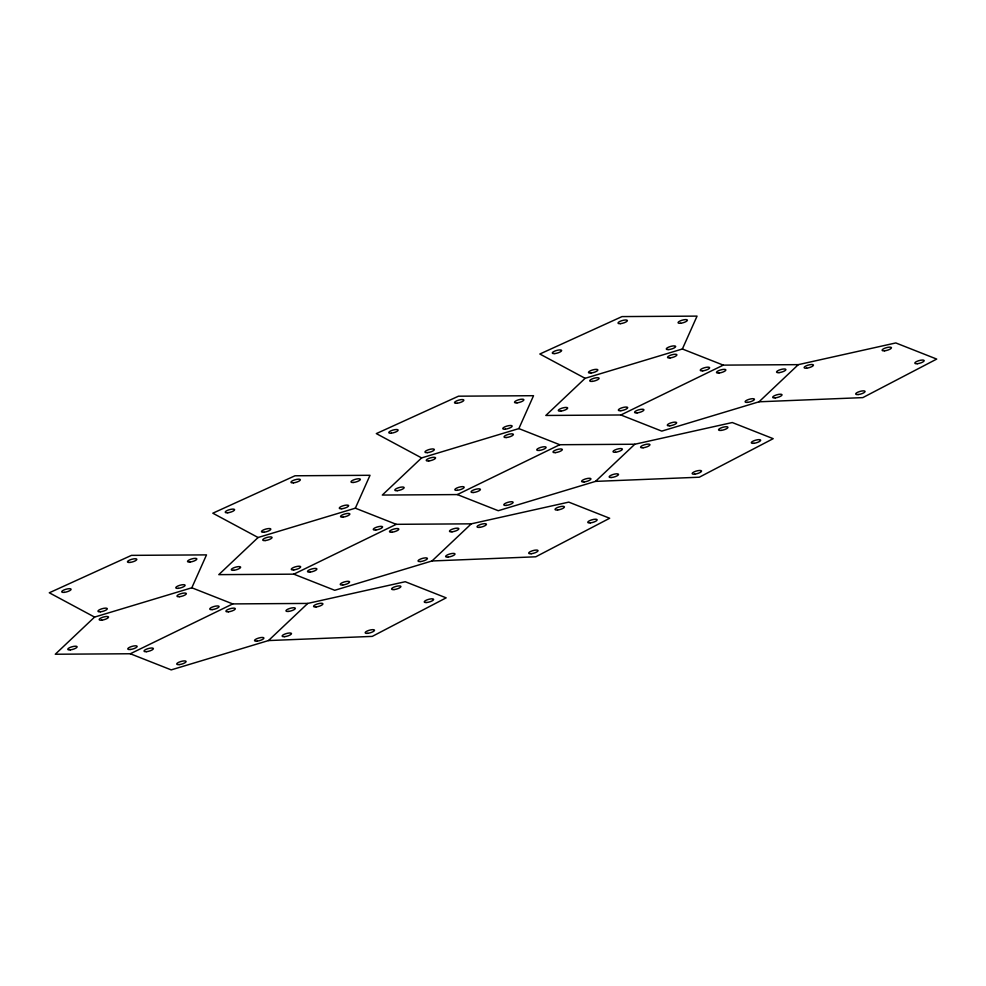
<?xml version="1.0" encoding="UTF-8"?>
<svg xmlns="http://www.w3.org/2000/svg" width="986" height="986" viewBox="0 0 986 986"><rect width="100%" height="100%" fill="white"/><g stroke="black" fill="none" stroke-linecap="round" stroke-linejoin="round"><path stroke-width="1.48" d="M191.826 587.779L206.505 554.884L131.471 555.365L49.3 592.783L94.57 617.088L191.826 587.779L232.733 603.913L307.768 603.42L405.246 581.715L446.153 597.849L372.264 636.389L268.475 640.567L171.219 669.888L130.312 653.755L55.278 654.236L94.57 617.088M355.342 508.184L370.021 475.289L294.987 475.782L212.816 513.201L258.085 537.506L355.342 508.184L396.249 524.318L471.283 523.837L568.762 502.12L609.668 518.254L535.78 556.794L431.991 560.972L334.735 590.294L293.828 574.16L218.793 574.641L258.085 537.506M518.858 428.59L533.537 395.706L458.502 396.187L376.332 433.606L421.601 457.911L518.858 428.59L559.765 444.723L634.799 444.242L732.278 422.538L773.184 438.671L699.296 477.212L595.507 481.39L498.25 510.711L457.344 494.578L382.309 495.058L421.601 457.911M682.374 348.995L697.053 316.112L622.018 316.592L539.847 354.011L585.117 378.316L682.374 348.995L723.28 365.128L798.315 364.647L895.806 342.943L936.7 359.077L862.812 397.617L759.023 401.795L661.766 431.116L620.86 414.983L545.825 415.463L585.117 378.316M268.475 640.567L307.768 603.42M431.991 560.972L471.283 523.837M595.507 481.39L634.799 444.242M759.023 401.795L798.315 364.647M130.312 653.755L232.733 603.913M293.828 574.16L396.249 524.318M457.344 494.578L559.765 444.723M620.86 414.983L723.28 365.128M101.718 620.157A4.881 1.368 -15.8 0 0 108.546 617.039A4.881 1.368 -15.8 0 0 101.262 617.828A4.881 1.368 -15.8 0 0 101.718 620.157M70.289 649.873A4.881 1.368 -15.8 0 0 77.118 646.767A4.881 1.368 -15.8 0 0 69.833 647.555A4.881 1.368 -15.8 0 0 70.289 649.873M130.312 649.491A4.881 1.368 -15.8 0 0 137.153 646.372A4.881 1.368 -15.8 0 0 129.856 647.161A4.881 1.368 -15.8 0 0 130.312 649.491M212.249 609.607A4.881 1.368 -15.8 0 0 219.077 606.501A4.881 1.368 -15.8 0 0 211.793 607.29A4.881 1.368 -15.8 0 0 212.249 609.607M179.526 596.703A4.881 1.368 -15.8 0 0 186.354 593.584A4.881 1.368 -15.8 0 0 179.07 594.373A4.881 1.368 -15.8 0 0 179.526 596.703M179.267 664.589A4.881 1.368 -15.8 0 0 186.095 661.47A4.881 1.368 -15.8 0 0 178.811 662.259A4.881 1.368 -15.8 0 0 179.267 664.589M257.075 641.134A4.881 1.368 -15.8 0 0 263.903 638.016A4.881 1.368 -15.8 0 0 256.619 638.805A4.881 1.368 -15.8 0 0 257.075 641.134M288.504 611.419A4.881 1.368 -15.8 0 0 295.332 608.3A4.881 1.368 -15.8 0 0 288.048 609.089A4.881 1.368 -15.8 0 0 288.504 611.419M228.481 611.801A4.881 1.368 -15.8 0 0 235.309 608.682A4.881 1.368 -15.8 0 0 228.012 609.471A4.881 1.368 -15.8 0 0 228.481 611.801M146.544 651.672A4.881 1.368 -15.8 0 0 153.385 648.566A4.881 1.368 -15.8 0 0 146.088 649.355A4.881 1.368 -15.8 0 0 146.544 651.672M190.027 562.032A4.881 1.368 -15.8 0 0 196.855 558.926A4.881 1.368 -15.8 0 0 189.571 559.715A4.881 1.368 -15.8 0 0 190.027 562.032M129.992 562.427A4.881 1.368 -15.8 0 0 136.832 559.308A4.881 1.368 -15.8 0 0 129.536 560.097A4.881 1.368 -15.8 0 0 129.992 562.427M64.263 592.364A4.881 1.368 -15.8 0 0 71.091 589.246A4.881 1.368 -15.8 0 0 63.807 590.035A4.881 1.368 -15.8 0 0 64.263 592.364M100.473 611.801A4.881 1.368 -15.8 0 0 107.314 608.695A4.881 1.368 -15.8 0 0 100.017 609.484A4.881 1.368 -15.8 0 0 100.473 611.801M178.281 588.346A4.881 1.368 -15.8 0 0 185.109 585.24A4.881 1.368 -15.8 0 0 177.825 586.029A4.881 1.368 -15.8 0 0 178.281 588.346M367.679 633.32A4.881 1.368 -15.8 0 0 374.52 630.214A4.881 1.368 -15.8 0 0 367.223 631.003A4.881 1.368 -15.8 0 0 367.679 633.32M426.79 602.495A4.881 1.368 -15.8 0 0 433.618 599.377A4.881 1.368 -15.8 0 0 426.334 600.166A4.881 1.368 -15.8 0 0 426.79 602.495M394.067 589.579A4.881 1.368 -15.8 0 0 400.908 586.473A4.881 1.368 -15.8 0 0 393.611 587.262A4.881 1.368 -15.8 0 0 394.067 589.579M316.087 606.945A4.881 1.368 -15.8 0 0 322.915 603.839A4.881 1.368 -15.8 0 0 315.619 604.628A4.881 1.368 -15.8 0 0 316.087 606.945M284.646 636.66A4.881 1.368 -15.8 0 0 291.486 633.554A4.881 1.368 -15.8 0 0 284.19 634.343A4.881 1.368 -15.8 0 0 284.646 636.66M265.234 540.562A4.881 1.368 -15.8 0 0 272.062 537.456A4.881 1.368 -15.8 0 0 264.778 538.245A4.881 1.368 -15.8 0 0 265.234 540.562M233.805 570.278A4.881 1.368 -15.8 0 0 240.633 567.172A4.881 1.368 -15.8 0 0 233.349 567.961A4.881 1.368 -15.8 0 0 233.805 570.278M293.84 569.896A4.881 1.368 -15.8 0 0 300.668 566.777A4.881 1.368 -15.8 0 0 293.372 567.566A4.881 1.368 -15.8 0 0 293.84 569.896M375.765 530.012A4.881 1.368 -15.8 0 0 382.593 526.906A4.881 1.368 -15.8 0 0 375.309 527.695A4.881 1.368 -15.8 0 0 375.765 530.012M343.042 517.108A4.881 1.368 -15.8 0 0 349.87 514.002A4.881 1.368 -15.8 0 0 342.586 514.791A4.881 1.368 -15.8 0 0 343.042 517.108M342.783 584.994A4.881 1.368 -15.8 0 0 349.611 581.876A4.881 1.368 -15.8 0 0 342.327 582.664A4.881 1.368 -15.8 0 0 342.783 584.994M420.591 561.539A4.881 1.368 -15.8 0 0 427.419 558.421A4.881 1.368 -15.8 0 0 420.135 559.21A4.881 1.368 -15.8 0 0 420.591 561.539M452.019 531.824A4.881 1.368 -15.8 0 0 458.847 528.706A4.881 1.368 -15.8 0 0 451.563 529.494A4.881 1.368 -15.8 0 0 452.019 531.824M391.997 532.206A4.881 1.368 -15.8 0 0 398.825 529.1A4.881 1.368 -15.8 0 0 391.541 529.889A4.881 1.368 -15.8 0 0 391.997 532.206M310.06 572.09A4.881 1.368 -15.8 0 0 316.9 568.971A4.881 1.368 -15.8 0 0 309.604 569.76A4.881 1.368 -15.8 0 0 310.06 572.09M353.543 482.45A4.881 1.368 -15.8 0 0 360.371 479.332A4.881 1.368 -15.8 0 0 353.087 480.12A4.881 1.368 -15.8 0 0 353.543 482.45M293.508 482.832A4.881 1.368 -15.8 0 0 300.348 479.714A4.881 1.368 -15.8 0 0 293.052 480.502A4.881 1.368 -15.8 0 0 293.508 482.832M227.778 512.769A4.881 1.368 -15.8 0 0 234.606 509.651A4.881 1.368 -15.8 0 0 227.322 510.44A4.881 1.368 -15.8 0 0 227.778 512.769M263.989 532.206A4.881 1.368 -15.8 0 0 270.83 529.1A4.881 1.368 -15.8 0 0 263.533 529.889A4.881 1.368 -15.8 0 0 263.989 532.206M341.797 508.751A4.881 1.368 -15.8 0 0 348.637 505.645A4.881 1.368 -15.8 0 0 341.341 506.434A4.881 1.368 -15.8 0 0 341.797 508.751M531.207 553.725A4.881 1.368 -15.8 0 0 538.036 550.619A4.881 1.368 -15.8 0 0 530.739 551.408A4.881 1.368 -15.8 0 0 531.207 553.725M590.306 522.9A4.881 1.368 -15.8 0 0 597.146 519.782A4.881 1.368 -15.8 0 0 589.85 520.571A4.881 1.368 -15.8 0 0 590.306 522.9M557.595 509.996A4.881 1.368 -15.8 0 0 564.423 506.878A4.881 1.368 -15.8 0 0 557.127 507.667A4.881 1.368 -15.8 0 0 557.595 509.996M479.603 527.362A4.881 1.368 -15.8 0 0 486.431 524.244A4.881 1.368 -15.8 0 0 479.134 525.033A4.881 1.368 -15.8 0 0 479.603 527.362M448.174 557.078A4.881 1.368 -15.8 0 0 455.002 553.959A4.881 1.368 -15.8 0 0 447.706 554.748A4.881 1.368 -15.8 0 0 448.174 557.078M428.75 460.967A4.881 1.368 -15.8 0 0 435.578 457.861A4.881 1.368 -15.8 0 0 428.294 458.65A4.881 1.368 -15.8 0 0 428.75 460.967M397.321 490.683A4.881 1.368 -15.8 0 0 404.149 487.577A4.881 1.368 -15.8 0 0 396.865 488.366A4.881 1.368 -15.8 0 0 397.321 490.683M457.356 490.301A4.881 1.368 -15.8 0 0 464.184 487.195A4.881 1.368 -15.8 0 0 456.888 487.984A4.881 1.368 -15.8 0 0 457.356 490.301M539.28 450.429A4.881 1.368 -15.8 0 0 546.108 447.311A4.881 1.368 -15.8 0 0 538.824 448.1A4.881 1.368 -15.8 0 0 539.28 450.429M506.557 437.513A4.881 1.368 -15.8 0 0 513.386 434.407A4.881 1.368 -15.8 0 0 506.101 435.196A4.881 1.368 -15.8 0 0 506.557 437.513M506.299 505.399A4.881 1.368 -15.8 0 0 513.139 502.293A4.881 1.368 -15.8 0 0 505.843 503.082A4.881 1.368 -15.8 0 0 506.299 505.399M584.106 481.944A4.881 1.368 -15.8 0 0 590.934 478.839A4.881 1.368 -15.8 0 0 583.65 479.627A4.881 1.368 -15.8 0 0 584.106 481.944M615.535 452.229A4.881 1.368 -15.8 0 0 622.376 449.123A4.881 1.368 -15.8 0 0 615.079 449.912A4.881 1.368 -15.8 0 0 615.535 452.229M555.512 452.611A4.881 1.368 -15.8 0 0 562.34 449.505A4.881 1.368 -15.8 0 0 555.056 450.294A4.881 1.368 -15.8 0 0 555.512 452.611M473.588 492.495A4.881 1.368 -15.8 0 0 480.416 489.389A4.881 1.368 -15.8 0 0 473.12 490.178A4.881 1.368 -15.8 0 0 473.588 492.495M517.058 402.855A4.881 1.368 -15.8 0 0 523.886 399.737A4.881 1.368 -15.8 0 0 516.602 400.526A4.881 1.368 -15.8 0 0 517.058 402.855M457.036 403.237A4.881 1.368 -15.8 0 0 463.864 400.131A4.881 1.368 -15.8 0 0 456.567 400.92A4.881 1.368 -15.8 0 0 457.036 403.237M391.294 433.174A4.881 1.368 -15.8 0 0 398.122 430.069A4.881 1.368 -15.8 0 0 390.838 430.857A4.881 1.368 -15.8 0 0 391.294 433.174M427.505 452.623A4.881 1.368 -15.8 0 0 434.345 449.505A4.881 1.368 -15.8 0 0 427.049 450.294A4.881 1.368 -15.8 0 0 427.505 452.623M505.313 429.169A4.881 1.368 -15.8 0 0 512.153 426.051A4.881 1.368 -15.8 0 0 504.857 426.839A4.881 1.368 -15.8 0 0 505.313 429.169M694.723 474.143A4.881 1.368 -15.8 0 0 701.551 471.025A4.881 1.368 -15.8 0 0 694.255 471.813A4.881 1.368 -15.8 0 0 694.723 474.143M753.822 443.306A4.881 1.368 -15.8 0 0 760.662 440.2A4.881 1.368 -15.8 0 0 753.366 440.988A4.881 1.368 -15.8 0 0 753.822 443.306M721.111 430.401A4.881 1.368 -15.8 0 0 727.939 427.283A4.881 1.368 -15.8 0 0 720.643 428.072A4.881 1.368 -15.8 0 0 721.111 430.401M643.118 447.767A4.881 1.368 -15.8 0 0 649.947 444.649A4.881 1.368 -15.8 0 0 642.662 445.438A4.881 1.368 -15.8 0 0 643.118 447.767M611.69 477.483A4.881 1.368 -15.8 0 0 618.518 474.377A4.881 1.368 -15.8 0 0 611.221 475.166A4.881 1.368 -15.8 0 0 611.69 477.483M592.266 381.385A4.881 1.368 -15.8 0 0 599.106 378.267A4.881 1.368 -15.8 0 0 591.81 379.055A4.881 1.368 -15.8 0 0 592.266 381.385M560.837 411.1A4.881 1.368 -15.8 0 0 567.665 407.982A4.881 1.368 -15.8 0 0 560.381 408.771A4.881 1.368 -15.8 0 0 560.837 411.1M620.872 410.706A4.881 1.368 -15.8 0 0 627.7 407.6A4.881 1.368 -15.8 0 0 620.404 408.389A4.881 1.368 -15.8 0 0 620.872 410.706M702.796 370.835A4.881 1.368 -15.8 0 0 709.624 367.716A4.881 1.368 -15.8 0 0 702.34 368.505A4.881 1.368 -15.8 0 0 702.796 370.835M670.073 357.93A4.881 1.368 -15.8 0 0 676.901 354.812A4.881 1.368 -15.8 0 0 669.617 355.601A4.881 1.368 -15.8 0 0 670.073 357.93M669.814 425.804A4.881 1.368 -15.8 0 0 676.655 422.698A4.881 1.368 -15.8 0 0 669.358 423.487A4.881 1.368 -15.8 0 0 669.814 425.804M747.622 402.35A4.881 1.368 -15.8 0 0 754.45 399.244A4.881 1.368 -15.8 0 0 747.166 400.033A4.881 1.368 -15.8 0 0 747.622 402.35M779.051 372.634A4.881 1.368 -15.8 0 0 785.891 369.528A4.881 1.368 -15.8 0 0 778.595 370.317A4.881 1.368 -15.8 0 0 779.051 372.634M719.028 373.028A4.881 1.368 -15.8 0 0 725.856 369.91A4.881 1.368 -15.8 0 0 718.572 370.699A4.881 1.368 -15.8 0 0 719.028 373.028M637.104 412.9A4.881 1.368 -15.8 0 0 643.932 409.794A4.881 1.368 -15.8 0 0 636.636 410.583A4.881 1.368 -15.8 0 0 637.104 412.9M680.574 323.26A4.881 1.368 -15.8 0 0 687.402 320.154A4.881 1.368 -15.8 0 0 680.118 320.943A4.881 1.368 -15.8 0 0 680.574 323.26M620.551 323.642A4.881 1.368 -15.8 0 0 627.379 320.536A4.881 1.368 -15.8 0 0 620.083 321.325A4.881 1.368 -15.8 0 0 620.551 323.642M554.81 353.58A4.881 1.368 -15.8 0 0 561.638 350.474A4.881 1.368 -15.8 0 0 554.354 351.262A4.881 1.368 -15.8 0 0 554.81 353.58M591.033 373.028A4.881 1.368 -15.8 0 0 597.861 369.91A4.881 1.368 -15.8 0 0 590.565 370.699A4.881 1.368 -15.8 0 0 591.033 373.028M668.828 349.574A4.881 1.368 -15.8 0 0 675.669 346.456A4.881 1.368 -15.8 0 0 668.372 347.245A4.881 1.368 -15.8 0 0 668.828 349.574M858.239 394.548A4.881 1.368 -15.8 0 0 865.067 391.43A4.881 1.368 -15.8 0 0 857.771 392.218A4.881 1.368 -15.8 0 0 858.239 394.548M917.337 363.711A4.881 1.368 -15.8 0 0 924.178 360.605A4.881 1.368 -15.8 0 0 916.881 361.394A4.881 1.368 -15.8 0 0 917.337 363.711M884.627 350.806A4.881 1.368 -15.8 0 0 891.455 347.701A4.881 1.368 -15.8 0 0 884.159 348.489A4.881 1.368 -15.8 0 0 884.627 350.806M806.634 368.172A4.881 1.368 -15.8 0 0 813.462 365.066A4.881 1.368 -15.8 0 0 806.178 365.855A4.881 1.368 -15.8 0 0 806.634 368.172M775.206 397.888A4.881 1.368 -15.8 0 0 782.034 394.782A4.881 1.368 -15.8 0 0 774.737 395.571A4.881 1.368 -15.8 0 0 775.206 397.888"/></g></svg>
